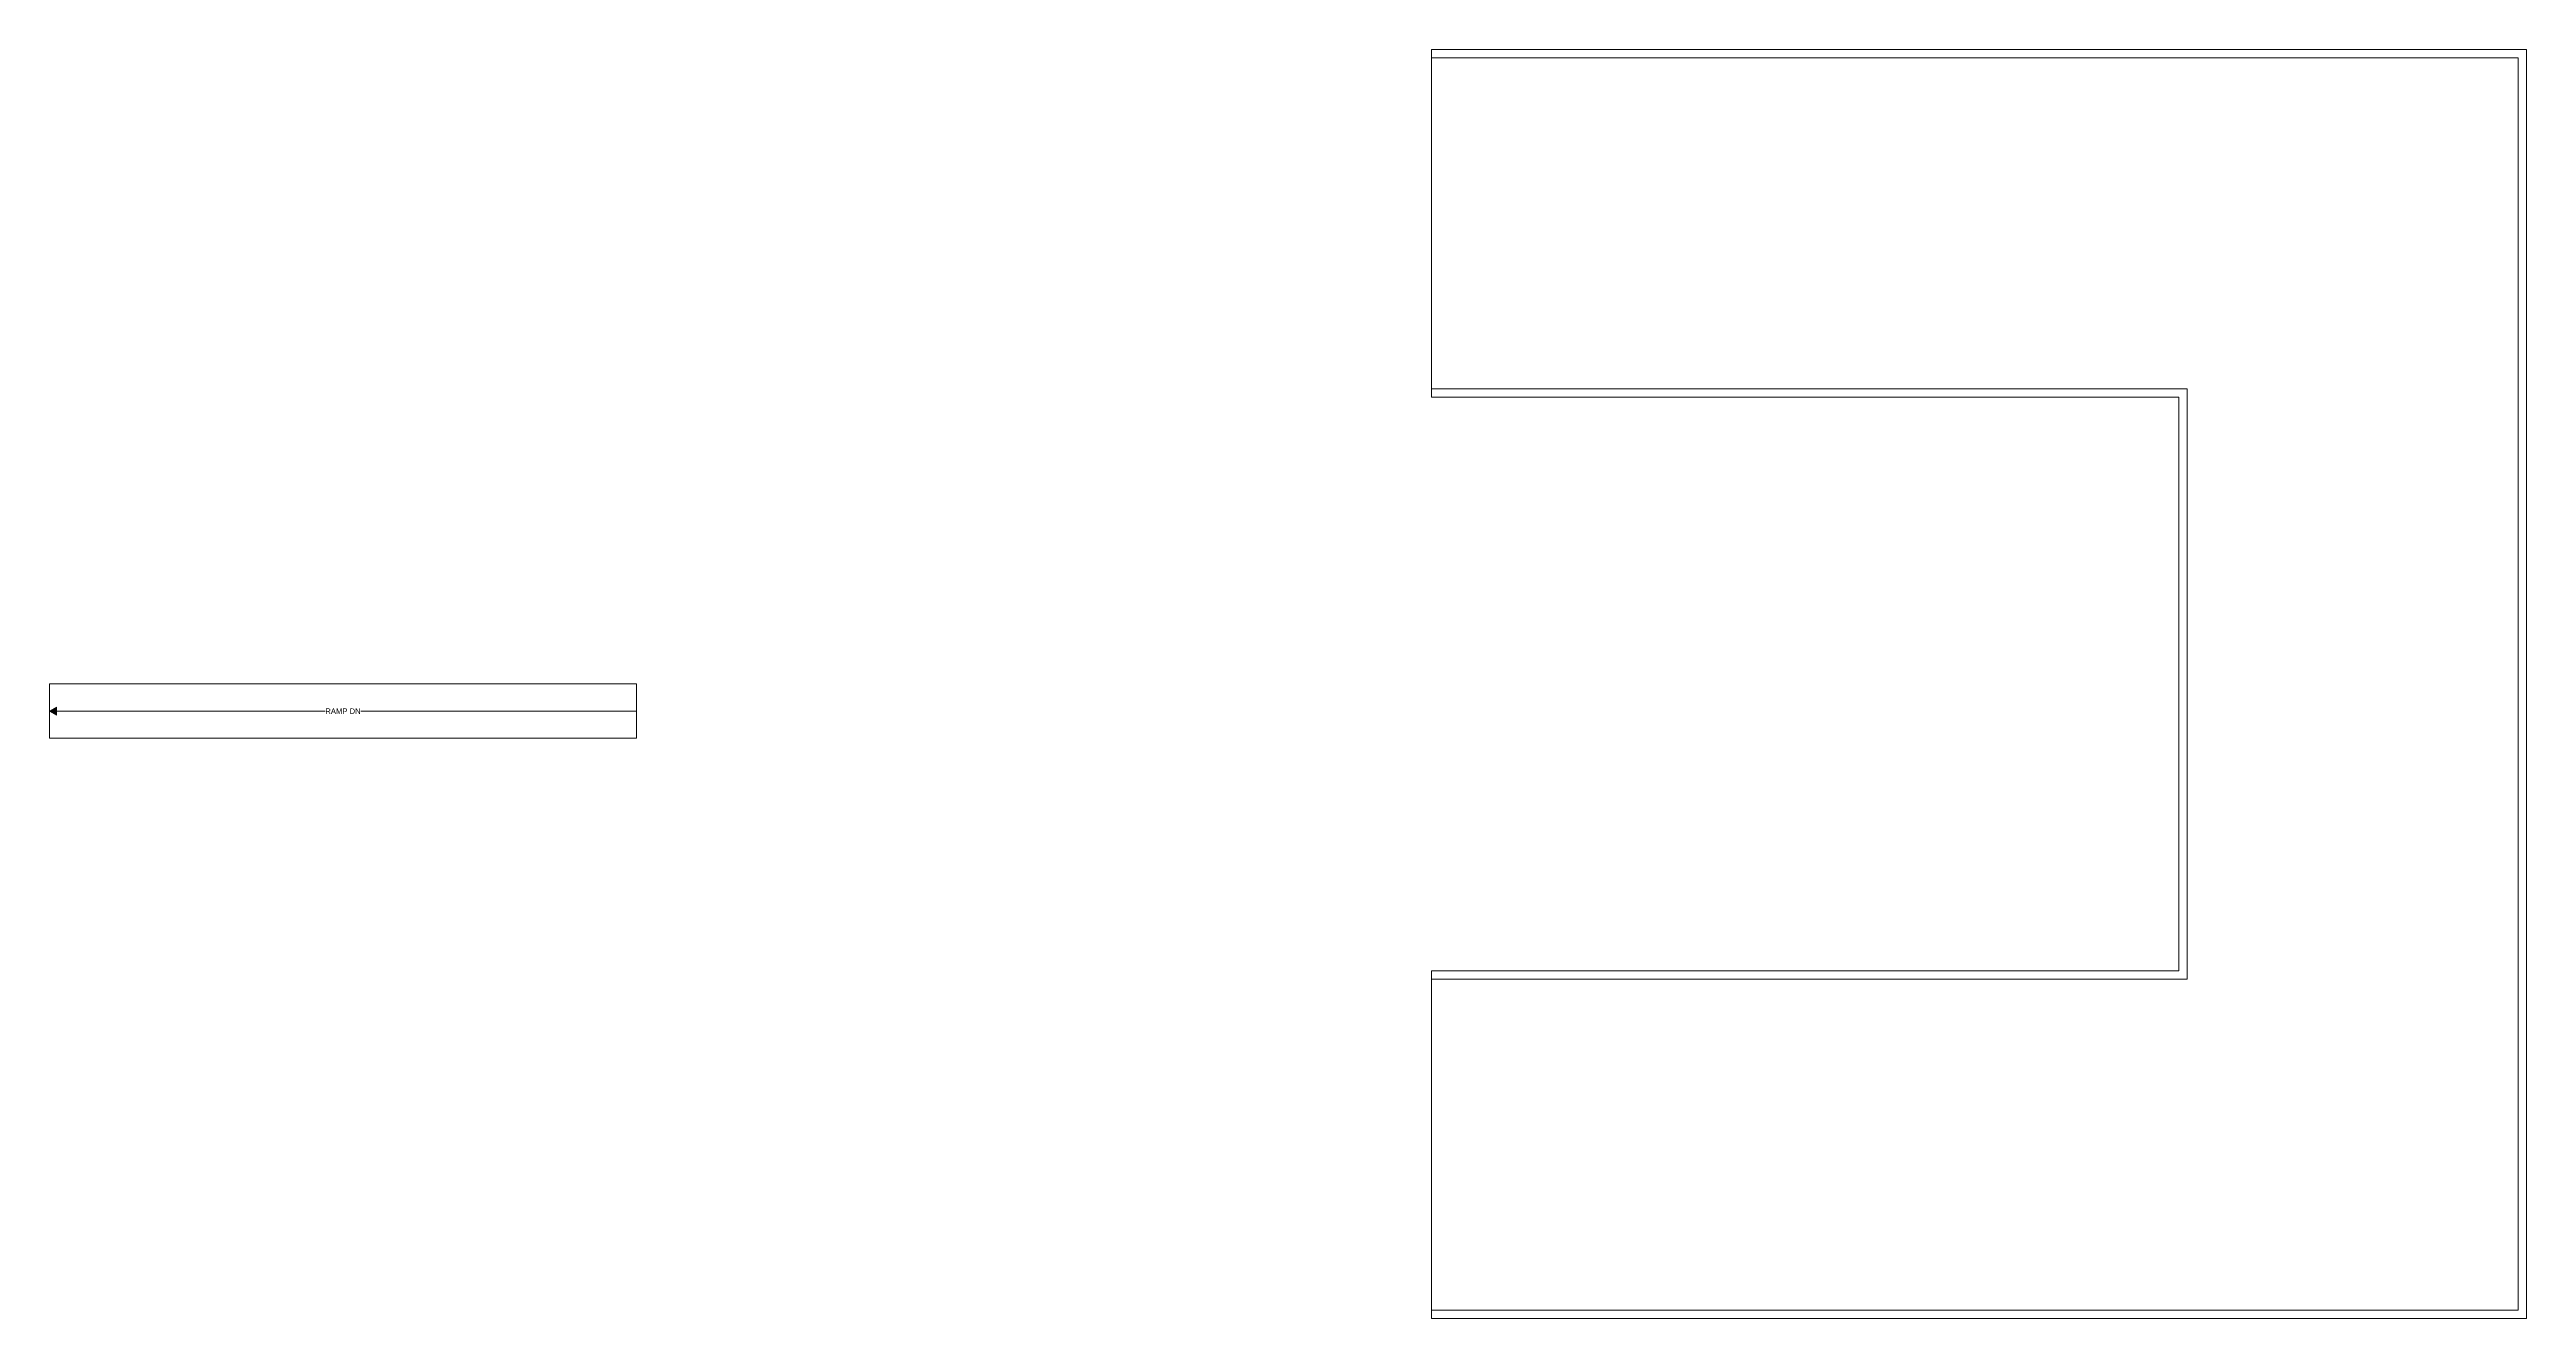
# Model space of a CAD drawing. Header units: millimetres. Extents: x -5080 to 169092, y -130394 to 7197.
# Drawn here: x 16959 to 62558, y -130394 to -107034 of the extents above; entities that cross this region are included whole.
import ezdxf

# ---------------------------------------------------------------- set-up
doc = ezdxf.new("R2010")
doc.units = ezdxf.units.MM
doc.header["$LTSCALE"] = 50
for name, color, linetype, lineweight in [('pio-Ramp', 7, 'Continuous', 5), ('pio-Roadway (NURBS)', 7, 'Continuous', 5), ('Site-Paving-Curb', 7, 'Continuous', 5), ('Site-Paving-Surface', 7, 'Continuous', 5)]:
    doc.layers.add(name, color=color, linetype=linetype, lineweight=lineweight)
doc.styles.add('Arial', font='Arial.ttf')

# ---------------------------------------------------------------- blocks, each defined once
blk = doc.blocks.new('Group-4')
at = {"color": 255, "linetype": 'Continuous', "lineweight": 5, "transparency": 33554687}
blk.add_wipeout([(0, 0), (10804, 0), (10804, -1000), (0, -1000)], dxfattribs=at).dxf.layer = 'pio-Ramp'
at = {"layer": 'pio-Ramp', "linetype": 'Continuous', "lineweight": 0, "transparency": 33554687}
blk.add_hatch(color=7, dxfattribs=at).paths.add_polyline_path([(127, -573), (0, -500), (127, -427)])
at = {"layer": 'pio-Ramp', "color": 7, "linetype": 'Continuous', "lineweight": 5, "transparency": 33554687}
blk.add_line((0, -500), (10804, -500), dxfattribs=at)
at = {"layer": 'pio-Ramp', "color": 7, "linetype": 'Continuous', "lineweight": 5, "transparency": 33554687, "flags": 128}
for points in [[(0, 0), (10804, 0), (10804, -1000), (0, -1000)], [(127, -573), (0, -500), (127, -427)]]:
    blk.add_lwpolyline(points, close=True, dxfattribs=at)
at = {"color": 255, "linetype": 'Continuous', "lineweight": 5, "transparency": 33554687}
blk.add_wipeout([(5077, -580), (5728, -580), (5728, -420), (5077, -420)], dxfattribs=at).dxf.layer = 'pio-Ramp'
at = {"layer": 'pio-Ramp', "color": 7, "transparency": 33554687, "insert": (5402, -500), "char_height": 100.9, "attachment_point": 5, "line_spacing_factor": 0.960695, "style": 'Arial'}
blk.add_mtext('RAMP DN', dxfattribs=at)
blk = doc.blocks.new('obj-15 (2D)')
at = {"layer": 'pio-Ramp', "color": 7, "transparency": 33554687}
blk.add_blockref('Group-4', (0, 0), dxfattribs=at)
at = {"layer": 'pio-Ramp', "color": 0, "flags": 1}
for tag in ['IFC_UUID', 'instanceID']:
    blk.add_attdef(tag, (16959.2, -119714.4), '', height=0.18, dxfattribs=at)
blk = doc.blocks.new('obj-16 (2D)')
at = {"layer": 'pio-Roadway (NURBS)', "color": 0, "flags": 1}
for tag in ['IFC_UUID', 'instanceID']:
    blk.add_attdef(tag, (42398, -130394.4), '', height=0.18, dxfattribs=at)
at = {"color": 255, "transparency": 33554687}
blk.add_wipeout([(0, 13911.2), (13911.2, 13911.2), (13911.2, 3048), (0, 3048), (0, -3048), (20007.2, -3048), (20007.2, 20007.2), (0, 20007.2)], dxfattribs=at).dxf.layer = 'Site-Paving-Surface'
at = {"layer": 'Site-Paving-Surface', "transparency": 33554687, "flags": 128}
blk.add_lwpolyline([(0, 13911.2), (13911.2, 13911.2), (13911.2, 3048), (0, 3048), (0, -3048), (20007.2, -3048), (20007.2, 20007.2), (0, 20007.2)], close=True, dxfattribs=at)
at = {"color": 255, "transparency": 33554687}
blk.add_wipeout([(0, 13911.2), (13911.2, 13911.2), (13911.2, 3048), (0, 3048), (0, 3200.4), (13758.8, 3200.4), (13758.8, 13758.8), (0, 13758.8)], dxfattribs=at).dxf.layer = 'Site-Paving-Curb'
at = {"layer": 'Site-Paving-Curb', "transparency": 33554687, "flags": 128}
blk.add_lwpolyline([(0, 13911.2), (13911.2, 13911.2), (13911.2, 3048), (0, 3048), (0, 3200.4), (13758.8, 3200.4), (13758.8, 13758.8), (0, 13758.8)], close=True, dxfattribs=at)
at = {"color": 255, "transparency": 33554687}
blk.add_wipeout([(0, 20007.2), (20007.2, 20007.2), (20007.2, -3048), (0, -3048), (0, -3200.4), (20159.6, -3200.4), (20159.6, 20159.6), (0, 20159.6)], dxfattribs=at).dxf.layer = 'Site-Paving-Curb'
at = {"layer": 'Site-Paving-Curb', "transparency": 33554687, "flags": 128}
blk.add_lwpolyline([(0, 20007.2), (20007.2, 20007.2), (20007.2, -3048), (0, -3048), (0, -3200.4), (20159.6, -3200.4), (20159.6, 20159.6), (0, 20159.6)], close=True, dxfattribs=at)

msp = doc.modelspace()

# ---------------------------------------------------------------- block references
at = {"layer": 'pio-Ramp', "color": 7, "transparency": 33554687}
msp.add_blockref('obj-15 (2D)', (16959.2, -118714.4), dxfattribs=at)
at = {"layer": 'pio-Roadway (NURBS)', "color": 7, "transparency": 33554687}
msp.add_blockref('obj-16 (2D)', (42398, -127194), dxfattribs=at)

doc.saveas('drawing.dxf')
